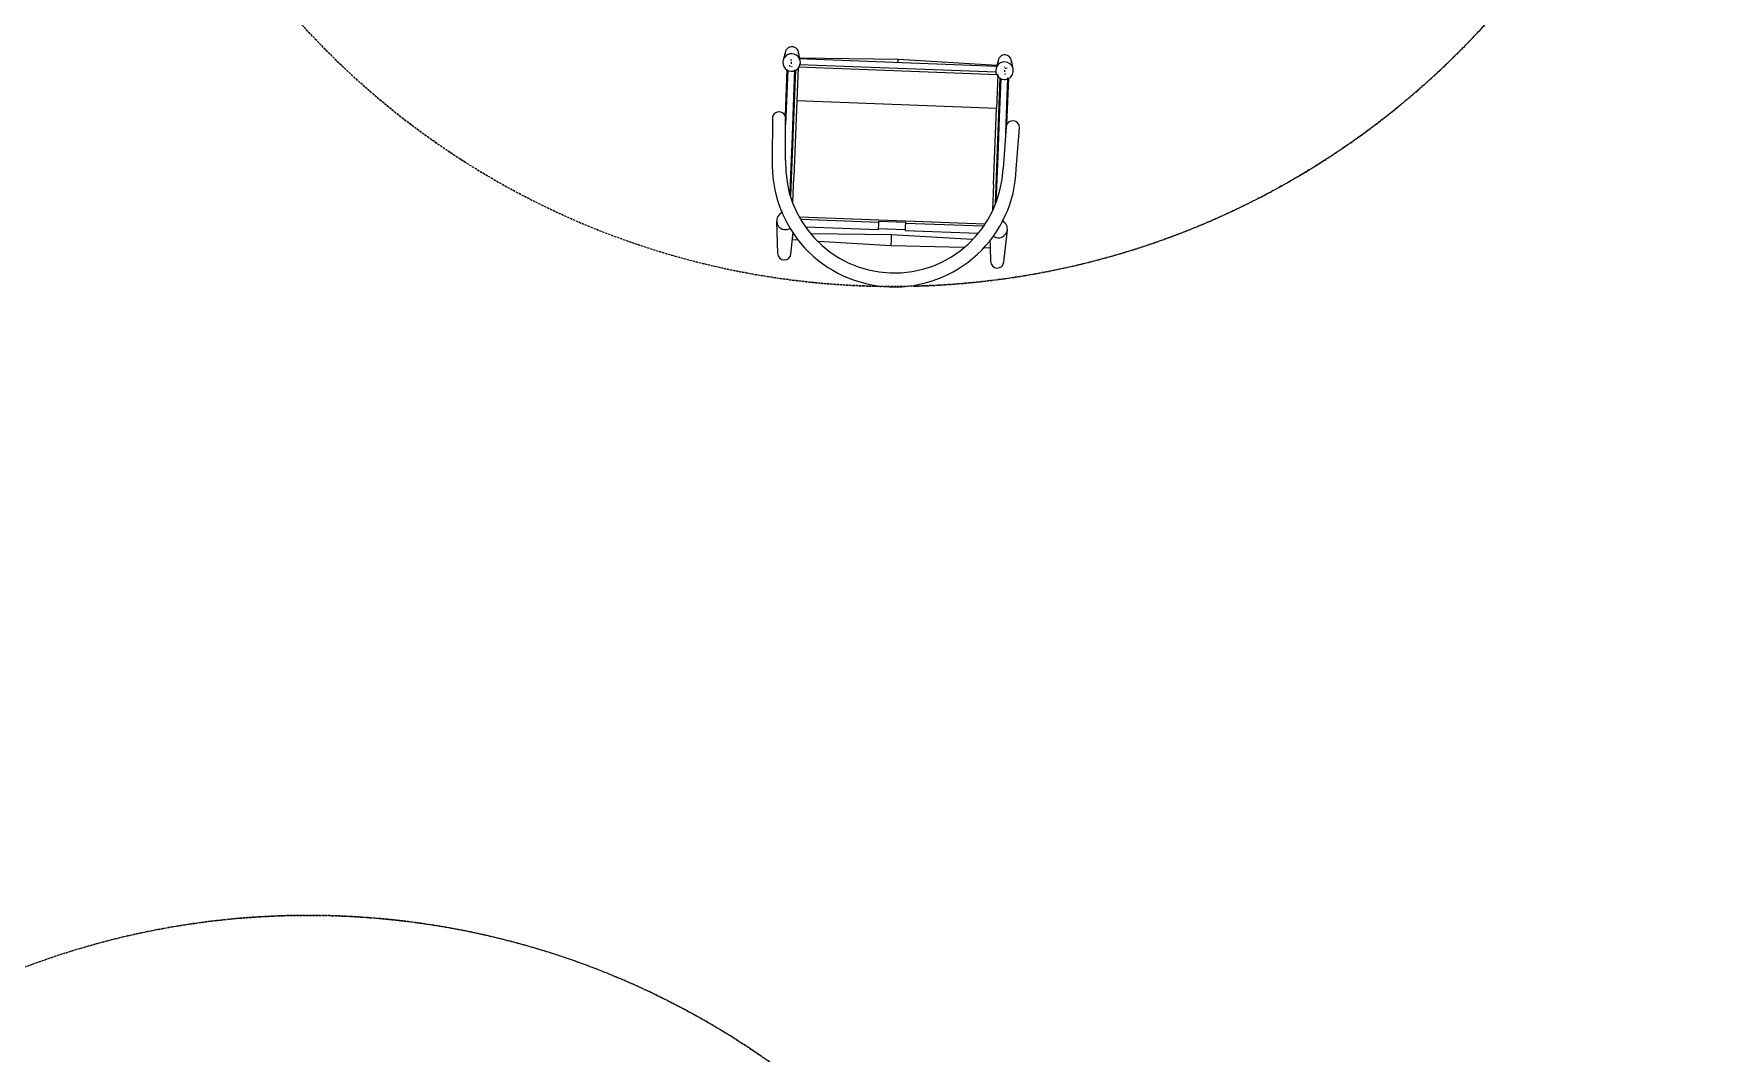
# Model space of a CAD drawing. Header units: millimetres. Extents: x 17567 to 83301, y -4294 to 56331.
# Drawn here: x 62853 to 66657, y 12797 to 15094 of the extents above; entities that cross this region are included whole.
import ezdxf

# ---------------------------------------------------------------- set-up
doc = ezdxf.new("R2010")
doc.units = ezdxf.units.MM
doc.header["$MEASUREMENT"] = 0
doc.linetypes.add('Hidden', pattern=[7.14375, 4.7625, -2.38125])
for name, color, linetype, lineweight in [('E-ELEC-EQPM', 71, 'Continuous', 13), ('E-ELEC-EQPM-HDLN', 91, 'Hidden', 13), ('I-FURN', 40, 'Continuous', 13)]:
    doc.layers.add(name, color=color, linetype=linetype, lineweight=lineweight)

# ---------------------------------------------------------------- blocks, each defined once
blk = doc.blocks.new('POWER_DATA_DROPPER - POWER_DATA_DROPPER-10035737-GA PLAN - LEVEL 11')
at = {"layer": 'E-ELEC-EQPM-HDLN'}
for q in [(0, 200), (-200, 0), (0, -200), (200, 0)]:
    blk.add_line((0, 0), q, dxfattribs=at)
blk.add_circle((0, 0), 1800, dxfattribs=at)
for start, end in [(3.678, 176.322), (178.6916, 360), (360, 1.3084)]:
    blk.add_arc((0, 0), 1800, start, end, dxfattribs=at)
blk = doc.blocks.new('POWER_DATA_DROPPER - POWER_DATA_DROPPER-V128-GA PLAN - LEVEL 11')
at = {"layer": 'E-ELEC-EQPM-HDLN'}
blk.add_circle((0, 0), 1800, dxfattribs=at)
blk.add_arc((0, 0), 1800, 21.9153, 173.644, dxfattribs=at)
blk = doc.blocks.new('New Furniture_Chairs for Low Team Tables_NC6 - NC6-V174-GA PLAN - LEVEL 11')
at = {"layer": 'I-FURN'}
for p, q in [((-255, 216.7), (-260, 143.7)), ((-222.7, 182.4), (-225, 216.7)), ((225, 216.7), (222.7, 182.1)), ((260, 143.7), (255, 216.7)), ((-207.4, 185.6), (-223.3, 185.3)), ((-221.7, 168.1), (-222.5, 180.2)), ((-30, 153.7), (-194.5, 153.7)), ((-182, 168), (0, 165)), ((0, 189), (-163.7, 186.3)), ((-30, 153.6), (-30, 153.7)), ((-30, 150.5), (-30, 153.6)), ((165.1, 184.9), (0, 189)), ((0, 189), (0, 175.1)), ((0, 175.1), (0, 165)), ((0, 165), (180.5, 169.5)), ((194.5, 153.7), (30, 153.7)), ((30, 153.7), (30, 153.6)), ((30, 153.6), (30, 150.5)), ((222.9, 183.4), (208.9, 183.8)), ((219.7, 170.5), (222.1, 170.6)), ((222.6, 180.6), (221.7, 168.1)), ((-250, 125.3), (-250, 119.7)), ((-248, 125.3), (-248, 123.4)), ((-207.9, 132.5), (207.9, 132.5)), ((-204.6, 137.7), (-30, 137.7)), ((30, 151.5), (-30, 151.5)), ((-30, 143.6), (-30, 150.5)), ((-30, 137.7), (-30, 143.6)), ((-30, 135.3), (-30, 137.7)), ((30, 135.3), (-30, 135.3)), ((30, 150.5), (30, 143.6)), ((30, 143.6), (30, 137.7)), ((30, 137.7), (204.6, 137.7)), ((30, 137.7), (30, 135.3)), ((248, 123.4), (248, 125.3)), ((250, 119.7), (250, 125.3)), ((-230, -198.4), (-230, 85.5)), ((-225, 42.9), (-225, 99.9)), ((225, 99.9), (225, 42.9)), ((230, 85.5), (230, -198.4)), ((-225, 42.9), (-225, -128.7)), ((225, -128.7), (225, 42.9)), ((-275, 6.2), (-278.5, -87.1)), ((-248.6, -88.2), (-245, 5.7)), ((245, 5.7), (248.6, -88.2)), ((278.5, -87.1), (275, 6.2)), ((-250, -93.8), (-250, -198.4)), ((250, -198.4), (250, -93.8)), ((-225, -128.7), (225, -128.7)), ((-225, -205.3), (-225, -128.7)), ((225, -204.4), (225, -128.7)), ((-259.3, -219.2), (-254.6, -238.9)), ((-248, -197.8), (-248, -198.4)), ((-240, -215.9), (-240, -211.9)), ((-240, -222.4), (-238.6, -222.4)), ((-225.4, -238.9), (-222.1, -225.2)), ((224.3, -205.5), (-224.4, -205.5)), ((-222.8, -223.7), (225, -223.7)), ((-222.2, -225.4), (0, -231)), ((-222.1, -225.1), (-220.7, -219.2)), ((-222, -210.4), (222.7, -210.4)), ((0, -223.7), (0, -230.8)), ((0, -231), (222.2, -225.4)), ((220.7, -219.2), (222.1, -225.1)), ((222.1, -225.2), (225.4, -238.9)), ((232, -197.8), (232, -198.4)), ((240, -205.5), (238.6, -205.5)), ((240, -211.9), (240, -215.9)), ((254.6, -238.9), (259.3, -219.2))]:
    blk.add_line(p, q, dxfattribs=at)
at = {"layer": 'I-FURN', "flags": 128}
for points in [[(-222.5, 178.6), (-222.5, 178.7), (-222.5, 179.1), (-222.5, 179.4), (-222.5, 179.6), (-222.5, 180), (-222.5, 180.1), (-222.6, 180.4), (-222.6, 180.7), (-222.6, 180.9), (-222.6, 181.3), (-222.7, 181.7), (-222.7, 181.9), (-222.8, 182.1), (-222.8, 182.4), (-222.9, 182.8), (-222.9, 183), (-223, 183.4), (-223, 183.7), (-223.2, 184.2), (-223.2, 184.7), (-223.3, 184.8)], [(222.7, 182), (222.7, 181.7), (222.6, 181.5), (222.6, 181.2), (222.6, 180.9), (222.6, 180.6), (222.5, 180.1), (222.5, 179.7), (222.5, 179.5), (222.5, 179.2), (222.5, 178.9), (222.5, 178.8), (222.5, 178.6), (222.5, 178.5), (222.6, 178.2)], [(222.7, 180.2), (222.7, 180.5), (222.6, 180.7), (222.6, 180.8), (222.6, 181.1), (222.6, 181.2), (222.6, 181.6)], [(-232, -197), (-232, -109.8), (-232, -21.8), (-232, 65.8), (-232, 79.8)], [(232, 79.8), (232, 37.9), (232, -49.9), (232, -137.9), (232, -197.8)], [(-248, -73.7), (-248, -137.9), (-248, -197.8)], [(248, -197), (248, -109.8), (248, -73.7)], [(-246.1, -196.9), (-246.4, -197), (-246.6, -197.1), (-246.7, -197.1), (-246.9, -197.2), (-247.1, -197.3), (-247.2, -197.3), (-247.4, -197.4), (-247.5, -197.5), (-247.6, -197.5), (-247.7, -197.6), (-247.8, -197.7), (-247.9, -197.7), (-248, -197.8), (-248, -197.8), (-248, -197.8), (-248, -197.8)], [(-242.5, -206.6), (-242.2, -206.6), (-241.9, -206.5), (-241.7, -206.5), (-241.3, -206.5), (-241.1, -206.5), (-240.9, -206.5), (-240.8, -206.5), (-240.6, -206.5), (-240.4, -206.5), (-240.1, -206.4), (-240, -206.4)], [(-222, -224.4), (-222, -224.5), (-222, -224.8), (-222.1, -225.1), (-222.2, -225.4), (-222.2, -225.4), (-222.2, -225.4), (-222.2, -225.4), (-222.2, -225.3)], [(222.2, -225.3), (222.2, -225.4), (222.2, -225.4), (222.1, -225.2), (222.1, -224.9), (222, -224.6), (222, -224.4)], [(233.9, -196.9), (233.6, -197), (233.4, -197.1), (233.3, -197.1), (233.1, -197.2), (232.9, -197.3), (232.8, -197.3), (232.6, -197.4), (232.5, -197.5), (232.4, -197.5), (232.3, -197.6), (232.2, -197.7), (232.1, -197.7), (232, -197.8), (232, -197.8), (232, -197.8), (232, -197.8)], [(242.5, -206.6), (242.8, -206.7), (243.2, -206.7), (243.4, -206.8), (243.7, -206.8), (243.9, -206.9), (244.1, -206.9), (244.2, -207), (244.5, -207), (244.6, -207.1), (244.9, -207.1), (245, -207.2)]]:
    blk.add_lwpolyline(points, dxfattribs=at)
at = {"layer": 'I-FURN'}
for centre, radius, start, end in [((0, 6.9), 275, 89.9999, 180.1379), ((0, 6.9), 275, 359.8621, 90.0001), ((0, 5.7), 245, 90.0009, 180), ((0, 5.7), 245, 0, 89.9991), ((-263.5, -87.7), 15, 177.8334, 357.8334), ((263.5, -87.7), 15, 182.1666, 2.1666)]:
    blk.add_arc(centre, radius, start, end, dxfattribs=at)
for centre, major_axis, ratio, start_param, end_param in [((-240, 215.7), (-15, 0), 0.987314, 4.712389, 6.283185), ((-240, 215.7), (15, 0), 0.987314, 0, 1.570796), ((240, 215.7), (-15, 0), 0.987314, 4.712389, 6.283185), ((240, 215.7), (15, 0), 0.987314, 0, 1.570796), ((-240, 142.4), (-20, 0), 0.987314, 4.712389, 7.463284), ((-240, 142.4), (20, 0), 0.987314, 1.047198, 1.570796), ((240, 142.4), (-20, 0), 0.987314, 4.712389, 5.235988), ((240, 142.4), (20, 0), 0.987314, 5.103087, 7.853982), ((-240, -214.6), (19.8, 0), 0.999107, 2.268928, 4.712389), ((-240, -214.6), (19.8, 0), 0.999107, 1.570796, 2.227337), ((-240, -235.4), (15, 0), 0.999107, 1.598086, 1.958235), ((-240, -214.6), (19.8, 0), 0.999107, 4.712389, 7.853982), ((240, -214.6), (19.8, 0), 0.999107, 1.570796, 4.712389), ((240, -214.6), (19.8, 0), 0.999107, 4.712389, 7.853982), ((240, -235.4), (15, 0), 0.999107, 1.3885, 1.570796), ((240, -235.4), (15, 0), 0.999107, 0.365985, 0.523599), ((-240, -235.4), (15, 0), 0.999107, 2.990675, 3.225299), ((-240, -235.4), (15, 0), 0.999107, 3.241417, 4.712389), ((-240, -235.4), (15, 0), 0.999107, 4.712389, 6.380255), ((240, -235.4), (15, 0), 0.999107, 3.046328, 4.712389), ((240, -235.4), (15, 0), 0.999107, 4.712389, 6.424489)]:
    blk.add_ellipse(centre, major_axis=major_axis, ratio=ratio, start_param=start_param, end_param=end_param, dxfattribs=at)

msp = doc.modelspace()

# ---------------------------------------------------------------- block references
at = {"layer": 'E-ELEC-EQPM'}
for name, p, rotation in [('POWER_DATA_DROPPER - POWER_DATA_DROPPER-10035737-GA PLAN - LEVEL 11', (64789.6, 16324.3), 267.8165250542611), ('POWER_DATA_DROPPER - POWER_DATA_DROPPER-V128-GA PLAN - LEVEL 11', (63471.6, 11307.3), 351.7056236633403)]:
    msp.add_blockref(name, p, dxfattribs=dict(at, rotation=rotation))
at = {"layer": 'I-FURN', "rotation": 177.8165250542611}
msp.add_blockref('New Furniture_Chairs for Low Team Tables_NC6 - NC6-V174-GA PLAN - LEVEL 11', (64792.1, 14805.2), dxfattribs=at)

doc.saveas('drawing.dxf')
